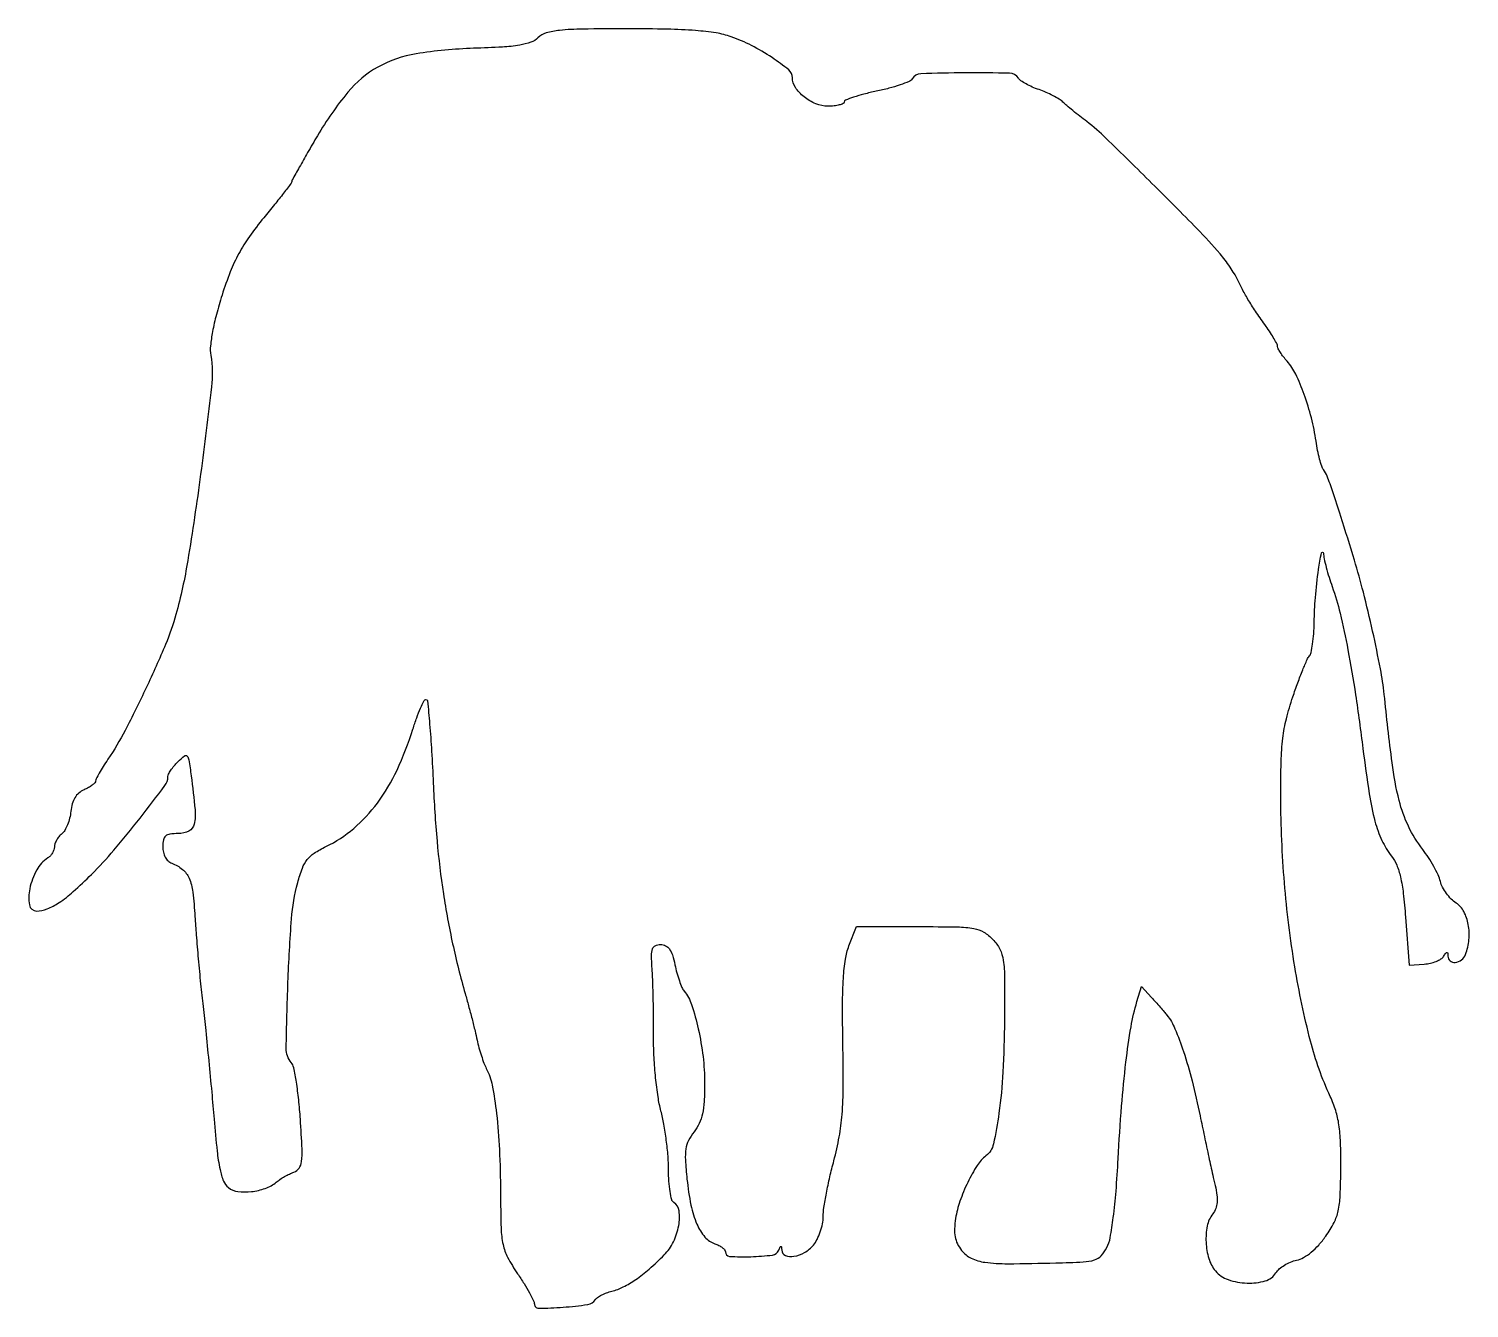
# Model space of a CAD drawing. Extents: x 0 to 279, y 0 to 248.
import ezdxf

# ---------------------------------------------------------------- set-up
doc = ezdxf.new("R2010")
doc.units = 0

msp = doc.modelspace()

# ---------------------------------------------------------------- linework, layer by layer
msp.add_lwpolyline([(98.703431, 246.27486, -0.110271), (97.316997, 245.394503, -0.045569), (95.154183, 244.830681, -0.026714), (91.809452, 244.459498, -0.006441), (86.239145, 244.212979, 0.031889), (75.101717, 243.150581, 0.08811), (67.687747, 240.572749, 0.093494), (61.868467, 235.702631, 0.038905), (55.978747, 227.271102, 0.00209), (54.070307, 223.997348, 0.003294), (52.462507, 221.169767, 0.000854), (51.081277, 218.693049, 0.127437), (51, 218.379337, -0.164688), (50.899377, 218.082126, -0.001417), (49.411006, 216.147355, -0.00476), (47.664121, 213.93367, -0.003028), (45.590658, 211.388674, 0.017997), (42.777358, 207.716383, 0.030766), (40.739162, 204.43791, 0.030143), (39.091676, 200.887304, 0.016477), (37.484902, 196.362575, 0.012288), (36.390872, 192.610214, 0.018651), (35.643357, 189.295762, 0.021087), (35.251037, 186.558479, 0.06538), (35.307613, 184.697237, -0.068845), (35.45112, 178.588824, -0.004913), (33.347971, 161.688576, -0.007222), (30.849001, 144.936037, -0.026733), (28.559372, 134.5, -0.032216), (26.541572, 128.68197, -0.010164), (22.799673, 120.270639, -0.010304), (18.689253, 111.96404, -0.029037), (15.369396, 106.402682, 0.00886), (14.461843, 105.012955, 0.012043), (13.69601, 103.725762, 0.009019), (13.107141, 102.633833, 0.119704), (13, 102.192719, -0.197156), (12.86072, 101.853227, -0.035898), (12.339062, 101.395336, -0.033822), (11.611604, 100.917679, -0.024994), (10.75, 100.487128, 0.07354), (9.737299, 99.851859, 0.078345), (8.976987, 98.962548, 0.069773), (8.466154, 97.792561, 0.043958), (8.192196, 96.324471, -0.036863), (7.968009, 95.02097, -0.034187), (7.551164, 93.73016, -0.035992), (7.01789, 92.633655, -0.088596), (6.442196, 91.952027, 0.048301), (5.890371, 91.395933, 0.041532), (5.423645, 90.716644, 0.043562), (5.103654, 90.022434, 0.086426), (5, 89.427245, -0.080608), (4.907976, 88.860147, -0.052413), (4.632812, 88.254532, -0.051324), (4.228204, 87.703957, -0.066434), (3.75, 87.29969, 0.126845), (1.576103, 84.962975, 0.072125), (0.233214, 81.317814, 0.095519), (0.174928, 78.170101, 0.364703), (1.565741, 77, 0.097224), (3.607472, 77.400798, 0.050344), (5.912457, 78.62516, 0.035423), (8.675162, 80.767975, 0.013722), (12.194763, 84.099525, 0.020197), (16.531155, 88.801138, 0.010373), (21.595871, 95.014786, 0.004686), (26.417517, 101.308088, 0.162505), (27, 103.052958, -0.122303), (27.121182, 103.540963, -0.026354), (27.571848, 104.293655, -0.026024), (28.201509, 105.131937, -0.022288), (28.946717, 105.946717, -0.02528), (30.196438, 107.076075, -0.394894), (30.722903, 107.040276, -0.151002), (31.067248, 106.329185, -0.005058), (31.512241, 103.196717, -0.008282), (32.267475, 96.625916, -0.079816), (32.095426, 93.828355, -0.222728), (31.065224, 92.498261, -0.118925), (29, 92, 0.030112), (27.380785, 91.902395, 0.146144), (26.546281, 91.539051, 0.172948), (26.124881, 90.815545, 0.046258), (26, 89.468615, 0.058132), (26.123785, 88.407519, 0.067342), (26.488275, 87.458631, 0.074572), (27.049506, 86.720512, 0.102824), (27.75, 86.274569, -0.082302), (29.822378, 85.070851, -0.118423), (31.091956, 83.381963, -0.07238), (31.822636, 80.682563, -0.016089), (32.242455, 75.905884, 0.005865), (32.481032, 72.361934, 0.002675), (32.87175, 67.737978, 0.002649), (33.33535, 62.869924, 0.003643), (33.807072, 58.5, -0.002835), (34.319801, 53.821141, -0.001455), (34.912106, 47.951484, -0.001446), (35.486867, 41.904716, -0.00218), (35.949432, 36.632713, 0.005701), (36.532438, 30.4855, 0.025103), (37.09862, 26.889265, 0.043374), (37.775172, 24.647033, 0.135114), (38.71927, 23.400844, 0.131035), (40.571578, 22.632356, 0.061638), (43.182687, 22.607386, 0.059255), (45.876036, 23.243497, 0.085), (48, 24.459294, -0.027884), (48.711603, 24.982213, -0.016257), (49.617243, 25.531834, -0.016224), (50.562899, 26.024768, -0.026316), (51.399126, 26.373841, 0.155077), (52.410679, 27.143677, 0.123052), (52.906899, 28.431872, 0.042802), (52.99757, 30.864047, 0.004326), (52.667696, 36.651002, 0.010119), (52.342696, 40.428207, 0.013557), (51.886199, 43.835579, 0.010699), (51.372798, 46.630111, 0.123024), (50.892741, 47.629239, -0.179178), (49.929292, 50.369145, -0.00494), (50.267168, 63.19293, -0.009994), (50.959818, 75.50244, -0.046614), (52.156385, 82.5, -0.022915), (53.049725, 85.304818, -0.077477), (53.98357, 86.978981, -0.084123), (55.339192, 88.215518, -0.030127), (57.627987, 89.5, 0.064373), (63.000232, 93.017704, 0.056359), (67.577763, 97.932409, 0.049873), (71.387979, 104.323136, 0.033541), (74.470801, 112.25, -0.010734), (75.214175, 114.453881, -0.01682), (75.956818, 116.310938, -0.011094), (76.640828, 117.77813, -0.285488), (76.997738, 118, -0.386907), (77.303068, 117.722136, -0.001918), (77.710057, 113.226562, -0.006922), (78.091585, 107.980848, -0.004168), (78.406033, 101.75, 0.01184), (79.142827, 90.563132, 0.015301), (80.375133, 80.347306, 0.016046), (82.168469, 70.643073, 0.015689), (84.591794, 61, -0.003614), (85.246429, 58.63787, -0.002903), (85.917567, 56.0875, -0.002934), (86.510395, 53.722895, -0.007483), (86.904386, 52, 0.014398), (87.266042, 50.513411, 0.011659), (87.736674, 48.940625, 0.011831), (88.239191, 47.509718, 0.029647), (88.690914, 46.5, -0.072611), (89.825964, 43.239267, -0.018961), (90.668119, 37.744917, -0.016935), (91.229689, 30.767385, -0.010318), (91.443101, 22.5, 0.00554), (91.556628, 15.51563, 0.044776), (91.929933, 12.334777, 0.071729), (92.821793, 9.887945, 0.025612), (94.75, 6.699868, -0.009609), (95.994764, 4.783056, -0.01284), (97.045313, 2.994376, -0.010064), (97.846148, 1.475624, -0.116807), (98, 0.826038, 0.417011), (98.818925, 0.014889, 0.015738), (103.570648, 0.209885, 0.01762), (108.33388, 0.724984, 0.215414), (109.842039, 1.685933, -0.098861), (110.263061, 2.114744, -0.030966), (111.041099, 2.576451, -0.029583), (111.994736, 2.996055, -0.028775), (113, 3.304629, 0.056502), (115.232274, 4.127524, 0.035048), (117.6363, 5.555954, 0.029051), (120.26093, 7.611016, 0.016924), (123.170742, 10.355755, 0.083503), (124.946698, 12.874606, 0.067374), (125.967437, 16.02906, 0.076814), (126.03917, 18.888464, 0.225977), (125, 20.5, -0.197534), (124.608533, 21.040107, -0.020229), (124.29375, 22.619934, -0.022806), (124.072852, 24.608683, -0.016256), (124, 26.848918, 0.020303), (123.894226, 29.452712, 0.01187), (123.56712, 32.558294, 0.011859), (123.09137, 35.655855, 0.019675), (122.526366, 38.237465, -0.026546), (121.963438, 40.990071, -0.011752), (121.500245, 44.67203, -0.011594), (121.191069, 48.604769, -0.015318), (121.102546, 52.197564, 0.003677), (121.097743, 55.742638, 0.003016), (121.041911, 59.529909, 0.003046), (120.948382, 63.010615, 0.008047), (120.82618, 65.5, -0.010285), (120.698326, 68.366382, -0.084946), (120.886747, 69.652398, -0.207322), (121.435174, 70.272898, -0.109971), (122.455238, 70.5, -0.115154), (123.425565, 70.273522, -0.124952), (124.161663, 69.644384, -0.078795), (124.733359, 68.483795, -0.0239), (125.225283, 66.578311, 0.016267), (125.609603, 64.989875, 0.017214), (126.090183, 63.459861, 0.017083), (126.592841, 62.175073, 0.071529), (127.025425, 61.469365, -0.094709), (128.468637, 58.851707, -0.024016), (129.755218, 54.147954, -0.024627), (130.676745, 48.770626, -0.029733), (130.989176, 43.657729, -0.013354), (130.899455, 40.08755, -0.040339), (130.578298, 37.677304, -0.056685), (129.958148, 35.844976, -0.056791), (128.942655, 34.199969, 0.049706), (127.872795, 32.520456, 0.079893), (127.358574, 30.906322, 0.052202), (127.26292, 28.765603, 0.011092), (127.568318, 25.042239, 0.023665), (128.337766, 19.996996, 0.052395), (129.499234, 16.286463, 0.073967), (131.044543, 13.798039, 0.140943), (132.989033, 12.503481, -0.039493), (133.758636, 12.190477, -0.049521), (134.409278, 11.778758, -0.057878), (134.858216, 11.335734, -0.170731), (135, 10.932612, 0.397646), (135.826509, 10.057689, 0.0219), (139.94806, 10.003688, 0.022237), (144.120285, 10.317861, 0.273435), (145.337719, 11.25, -0.009076), (145.617987, 11.909806, -0.295955), (145.757018, 12, -0.382689), (145.864758, 11.903389, -0.011437), (145.921053, 11.25, 0.289172), (146.641407, 10.253797, 0.13667), (148.283194, 10.07232, 0.091312), (150.352609, 10.812943, 0.087654), (152.056438, 12.25, 0.057078), (152.778235, 13.34873, 0.033499), (153.391859, 14.79915, 0.033118), (153.816765, 16.352277, 0.0477), (153.966731, 17.768383, -0.035354), (154.108031, 19.512099, -0.0091), (154.585476, 22.29792, -0.009217), (155.248232, 25.463708, -0.009256), (156.026379, 28.598438, 0.020629), (157.061486, 33.21481, 0.025628), (157.623461, 37.5785, 0.018435), (157.83948, 42.980407, 0.00533), (157.776379, 51.330054, -0.004949), (157.713527, 58.885417, -0.015106), (157.876508, 64.010692, -0.021912), (158.264475, 67.663451, -0.054938), (158.950888, 70.25), (160.401777, 74), (172.450888, 73.982723, -0.003873), (179.98727, 73.913538, -0.038673), (183.125742, 73.616908, -0.090528), (185.074948, 72.900738, -0.069901), (186.849686, 71.488202, -0.073117), (188.180328, 69.59647, -0.08176), (188.846553, 67.471907, -0.034067), (189.097395, 64.023102, -0.00341), (189.078201, 55.755479, -0.010856), (188.770343, 45.780323, -0.020801), (188.017475, 37.808389, -0.021006), (186.946358, 31.846428, -0.173203), (185.498859, 29.551784, 0.085148), (183.792527, 27.667538, 0.028505), (181.975675, 24.411864, 0.0288), (180.449479, 20.745244, 0.04492), (179.613401, 17.430318, 0.027688), (179.408018, 15.422187, 0.058017), (179.516643, 13.858243, 0.067544), (179.961088, 12.51768, 0.052121), (180.778925, 11.210779, 0.115438), (182.657066, 9.699352, 0.079119), (185.289575, 8.914176, 0.034802), (189.723601, 8.637241, 0.004763), (199, 8.792415, 0.005872), (204.335782, 8.995246, 0.06028), (206.507854, 9.368438, 0.133758), (207.804236, 10.174905, 0.067976), (208.916713, 11.757802, 0.075491), (209.568234, 13.683949, 0.012239), (210.16448, 17.602647, 0.011818), (210.691785, 22.709799, 0.006437), (211.109901, 29, -0.006035), (211.779256, 39.193699, -0.010232), (212.616873, 47.70431, -0.012064), (213.601014, 54.554189, -0.030703), (214.736525, 59.443235), (215.613531, 62.386469), (217.556765, 60.26491, -0.003608), (218.377492, 59.355783, -0.003008), (219.236713, 58.378317, -0.003036), (220.012249, 57.474244, -0.008256), (220.546937, 56.821676, -0.068257), (222.104492, 54.185287, -0.019752), (223.763868, 49.747436, -0.017464), (225.418327, 44.066543, -0.010874), (226.978092, 37.305203, 0.000928), (227.82294, 33.278901, 0.000951), (228.675754, 29.289292, 0.00092), (229.42877, 25.829949, 0.004011), (229.894846, 23.786003, -0.024982), (230.234736, 21.941846, -0.054735), (230.267632, 20.508454, -0.069431), (229.998223, 19.33165, -0.071435), (229.418372, 18.286003, 0.113155), (228.364504, 15.948709, 0.061527), (228.1262, 12.791878, 0.060915), (228.667311, 9.625021, 0.101435), (229.943562, 7.25, 0.137662), (232.413052, 5.553551, 0.07389), (236.077997, 4.883589, 0.076857), (239.612802, 5.310237, 0.186886), (241.679931, 6.859096, -0.075398), (242.328551, 7.615616, -0.039494), (243.331076, 8.350537, -0.038161), (244.502034, 8.956205, -0.047428), (245.670478, 9.325698, 0.075648), (247.044675, 9.846877, 0.044019), (248.501987, 10.847066, 0.038719), (249.959857, 12.251888, 0.029287), (251.337037, 13.997463, 0.032284), (252.924669, 16.61704, 0.06629), (253.741237, 18.86847, 0.044054), (254.115872, 21.79094, 0.007927), (254.245411, 27.28086, 0.009981), (254.185426, 32.188153, 0.028863), (253.880457, 35.571523, 0.038337), (253.25487, 38.31439, 0.033644), (252.197144, 41.056569, -0.04611), (248.362083, 51.787167, -0.021804), (245.331143, 66.184393, -0.020457), (243.322812, 82.431982, -0.019684), (242.614708, 99, -0.006929), (242.68797, 105.972435, -0.02365), (243.012792, 110.497698, -0.031242), (243.705211, 114.272572, -0.020725), (244.945208, 118.5, -0.006151), (245.915219, 121.250367, -0.008195), (246.867808, 123.722812, -0.00605), (247.720527, 125.761001, -0.079263), (248.158796, 126.45, 0.130789), (248.492416, 127.115601, 0.015651), (248.77863, 128.75125, 0.017792), (248.992561, 130.755195, 0.013748), (249.087606, 132.95, -0.017459), (249.330632, 137.739515, -0.011528), (249.92849, 143.21955, -0.024696), (250.511877, 146.405517, -0.863139), (250.866387, 146.375727, 0.037636), (251.019804, 145.271496, 0.010781), (251.422102, 143.590089, 0.010786), (251.959528, 141.706819, 0.011264), (252.570557, 139.875727, -0.027794), (254.098035, 134.738865, -0.011498), (255.613137, 127.646476, -0.009802), (257.095789, 118.897012, -0.005954), (258.522281, 108.5, 0.006871), (259.742885, 99.723216, 0.027165), (260.858799, 94.389522, 0.043863), (262.206451, 90.677242, 0.057718), (264.091975, 87.610202, -0.071236), (265.07639, 85.907845, -0.039495), (265.794043, 83.613117, -0.027288), (266.340004, 80.424772, -0.009572), (266.785044, 75.797719), (267.5, 66.5), (270.416956, 66.711123, 0.038136), (271.593497, 66.887121, 0.039319), (272.717264, 67.238836, 0.042447), (273.634465, 67.701014, 0.113945), (274.151643, 68.211123, -0.013921), (274.582001, 68.849435, -0.229694), (274.801497, 68.968831, -0.393919), (274.946297, 68.845907, -0.026048), (274.984687, 68.25, 0.221788), (275.421319, 67.343235, 0.198176), (276.427615, 67.038288, 0.144901), (277.614367, 67.518964, 0.133727), (278.393011, 68.581787, 0.067899), (279.066375, 71.447092, 0.068613), (278.94386, 74.377491, 0.075952), (278.082524, 76.888823, 0.127875), (276.595198, 78.529581, -0.053891), (275.625892, 79.325871, -0.036573), (274.702323, 80.417291, -0.036814), (273.956926, 81.617974, -0.059089), (273.528326, 82.743162, 0.04645), (273.084752, 84.002178, 0.018074), (272.251554, 85.651769, 0.017708), (271.214756, 87.384277, 0.020988), (270.111581, 88.940528, -0.052927), (267.34734, 93.420238, -0.051029), (265.544375, 98.434947, -0.029279), (264.178497, 105.748443, -0.005788), (262.654298, 119, 0.021992), (261.925706, 123.92348, 0.006876), (260.408935, 131.231424, 0.007129), (258.608281, 138.830879, 0.012824), (256.883928, 145, 0.001302), (254.249523, 153.492025, 0.006354), (252.684913, 158.275477, 0.008579), (251.595637, 161.297169, 0.07336), (250.895726, 162.549614, -0.085441), (250.544399, 163.215337, -0.01449), (250.137533, 164.598205, -0.015459), (249.752978, 166.268803, -0.013213), (249.449291, 168.049614, 0.026732), (248.549776, 172.581626, 0.024485), (247.151224, 177.129421, 0.025283), (245.497565, 181.064158, 0.069548), (243.833285, 183.564451, -0.017277), (243.131373, 184.412125, -0.021188), (242.538528, 185.251941, -0.020206), (242.106243, 185.986507, -0.123499), (242, 186.410081, 0.119163), (241.888267, 186.872248, 0.011807), (241.339063, 187.88229, 0.014354), (240.611701, 189.067727, 0.010917), (239.75, 190.324885, -0.007411), (237.908392, 192.97167, -0.011765), (236.419737, 195.296507, -0.013338), (235.191251, 197.445384, -0.015495), (234.142474, 199.553303, 0.030234), (233.618469, 200.533019, 0.011927), (232.786019, 201.816323, 0.011754), (231.818249, 203.163907, 0.01441), (230.849535, 204.373837, 0.018076), (226.366817, 209.282315, 0.003271), (217.656268, 218.038566, 0.002623), (208.769765, 226.763558, 0.029379), (205.021424, 230, -0.004414), (203.672584, 231.051883, -0.004197), (202.319529, 232.145042, -0.004167), (201.139641, 233.131367, -0.014812), (200.408105, 233.791633, 0.052587), (199.667673, 234.36484, 0.018247), (198.492278, 235.033485, 0.017895), (197.134375, 235.680968, 0.019875), (195.779796, 236.205434, -0.020857), (194.471756, 236.714835, -0.022972), (193.253264, 237.317036, -0.023166), (192.268278, 237.922659, -0.097993), (191.784505, 238.413801, 0.245902), (190.032969, 239.384552, 0.007471), (181.46185, 239.460886, 0.007406), (172.886991, 239.282081, 0.250437), (171.178864, 238.289408, -0.156438), (170.593184, 237.789187, -0.015824), (168.859792, 237.127107, -0.018607), (166.689229, 236.465173, -0.013778), (164.246705, 235.890083, 0.011511), (161.852274, 235.337764, 0.018294), (159.834969, 234.743876, 0.012735), (158.251561, 234.168829, 0.308506), (158, 233.799924, -0.293094), (157.801536, 233.490442, -0.04512), (157.079768, 233.234978, -0.038415), (156.067833, 233.057924, -0.02411), (154.867295, 233, -0.098595), (152.541987, 233.46303, -0.07104), (150.259775, 234.815445, -0.075095), (148.571965, 236.648779, -0.149649), (148, 238.517009, 0.225651), (147.283953, 240.022848, 0.023407), (144.042353, 242.417547, 0.028403), (140.084009, 244.750968, 0.034329), (136.124273, 246.459002, 0.045957), (133.217962, 247.191077, 0.01954), (129.2262, 247.655544, 0.014038), (123.784912, 247.920675, 0.005153), (116.088559, 248, 0.003288), (107.301977, 247.942218, 0.021442), (102.892869, 247.694919, 0.044257), (100.279166, 247.199397, 0.128089)], format="xyb", close=True)

doc.saveas('drawing.dxf')
